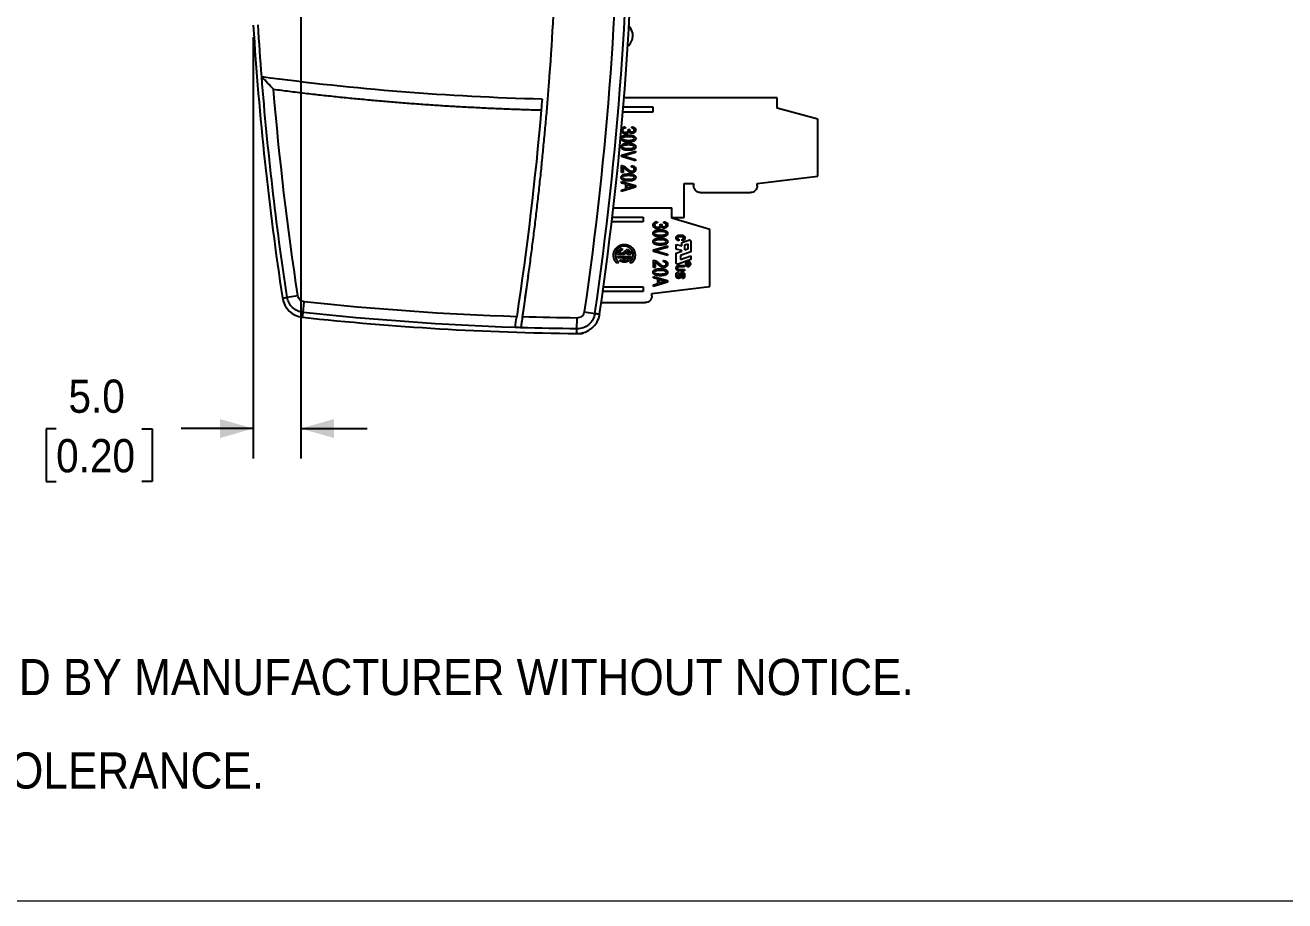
# Model space of a CAD drawing. Header units: millimetres. Extents: x 0 to 432, y 0 to 279.
# Drawn here: x 86.9 to 219.7, y 0 to 92.3 of the extents above; entities that cross this region are included whole.
import ezdxf

# ---------------------------------------------------------------- set-up
doc = ezdxf.new("R2010")
doc.units = ezdxf.units.MM
doc.linetypes.add('SLD-Solid', pattern=[0])
doc.layers.add('DIMENSIONS', color=140, linetype='SLD-Solid', lineweight=25)
doc.layers.add('TEXT', color=140, linetype='SLD-Solid', lineweight=25)
doc.styles.add('SLDTEXTSTYLE0', font='GOTHIC.TTF', dxfattribs={"width": 0.913})
doc.dimstyles.new('SLDDIMSTYLE1', dxfattribs={"dimtxt": 3.5, "dimasz": 3.5, "dimexe": 0.18, "dimexo": 0.0625, "dimgap": 0.875, "dimtad": 0, "dimtih": 1, "dimtoh": 1, "dimdec": 1, "dimrnd": 1e-09, "dimzin": 4, "dimdsep": 46, "dimtxsty": 'SLDTEXTSTYLE0', "dimsah": 1, "dimcen": 0.09, "dimadec": 0, "dimazin": 1, "dimtfac": 1, "dimtdec": 1, "dimtmove": 0, "dimatfit": 3, "dimfxl": 1, "dimfrac": 2, "dimtolj": 1, "dimtzin": 12, "dimarcsym": 0})

# ---------------------------------------------------------------- blocks, each defined once
blk = doc.blocks.new('SW_NOTE_0')
at = {"layer": 'TEXT', "color": 0, "char_height": 3.81, "attachment_point": 1, "style": 'SLDTEXTSTYLE0'}
for s, insert in [('  1. DIMENSIONS CAN BE CHANGED BY MANUFACTURER WITHOUT NOTICE.', (0, -4.99)), ('  2. DIMENSIONS DO NOT IMPLY TOLERANCE.', (0, -14.84))]:
    blk.add_mtext(s, dxfattribs=dict(at, insert=insert))
blk = doc.blocks.new('_D_1')
at = {"layer": 'DIMENSIONS', "color": 140}
for p, q in [((115.99, 93.71), (115.99, 46.6)), ((110.99, 91.01), (110.99, 46.6)), ((90.21, 49.75), (89.15, 49.75)), ((89.15, 49.75), (89.15, 44.19)), ((99.26, 49.75), (100.33, 49.75)), ((100.33, 49.75), (100.33, 44.19)), ((110.99, 49.77), (103.4, 49.77)), ((115.99, 49.77), (122.99, 49.77)), ((89.15, 44.19), (90.21, 44.19)), ((100.33, 44.19), (99.26, 44.19))]:
    blk.add_line(p, q, dxfattribs=at)
for points in [[(110.99, 49.77), (107.49, 50.77), (107.49, 48.77)], [(115.99, 49.77), (119.49, 48.77), (119.49, 50.77)]]:
    blk.add_solid(points, dxfattribs=at)
at = {"layer": 'DIMENSIONS', "color": 140, "char_height": 3.5, "attachment_point": 1, "style": 'SLDTEXTSTYLE0'}
for s, insert in [('5.0', (91.51, 54.93)), ('0.20', (90.21, 48.66))]:
    blk.add_mtext(s, dxfattribs=dict(at, insert=insert))

msp = doc.modelspace()

# ---------------------------------------------------------------- linework, layer by layer
for p, q in [((149.95, 83.66), (153.11, 83.66)), ((166.19, 84.64), (150.04, 84.64)), ((153.11, 83.66), (153.11, 83.12)), ((166.19, 83.54), (166.19, 84.64)), ((153.11, 83.12), (149.9, 83.12)), ((170.49, 82.38), (166.19, 83.54)), ((170.49, 76.38), (170.49, 82.38)), ((150.18, 81.57), (150.21, 81.43)), ((150.5, 81.3), (150.66, 81.29)), ((150.66, 81.29), (150.65, 81.26)), ((150.87, 81.42), (150.9, 81.56)), ((149.78, 78.58), (151.28, 79.02)), ((149.78, 78.43), (149.78, 78.58)), ((151.28, 77.99), (149.78, 78.43)), ((151.28, 78.86), (150.2, 78.56)), ((150.2, 78.44), (151.28, 78.14)), ((151.28, 79.02), (151.28, 78.86)), ((149.78, 76.75), (149.78, 77.49)), ((149.96, 77.3), (149.96, 76.75)), ((150.84, 77.32), (150.86, 77.47)), ((151.28, 78.14), (151.28, 77.99)), ((149.96, 76.75), (149.78, 76.75)), ((149.78, 75.8), (151.28, 75.37)), ((149.78, 75.64), (149.78, 75.8)), ((164.09, 75.59), (170.49, 76.38)), ((150.24, 75.52), (149.78, 75.64)), ((151.28, 75.21), (149.78, 74.75)), ((149.78, 74.91), (150.24, 75.05)), ((149.78, 74.75), (149.78, 74.91)), ((150.24, 75.05), (150.24, 75.52)), ((150.4, 75.09), (150.4, 75.47)), ((150.4, 75.47), (150.84, 75.35)), ((150.82, 75.21), (150.4, 75.09)), ((151.28, 75.37), (151.28, 75.21)), ((156.39, 75.59), (157.39, 75.59)), ((156.39, 72), (156.39, 75.59)), ((157.39, 75.59), (157.39, 75.34)), ((158.09, 74.64), (163.39, 74.64)), ((164.09, 75.34), (164.09, 75.59)), ((148.92, 73.04), (155.09, 73.04)), ((155.09, 71.94), (155.09, 73.04)), ((148.8, 72.06), (152.09, 72.06)), ((152.09, 72.06), (152.09, 71.56)), ((155.09, 72), (156.39, 72)), ((159.09, 70.74), (155.09, 71.94)), ((152.09, 71.56), (148.73, 71.56)), ((153.55, 71.58), (153.58, 71.44)), ((153.87, 71.31), (154.03, 71.29)), ((154.03, 71.29), (154.03, 71.27)), ((154.24, 71.43), (154.27, 71.57)), ((159.09, 64.74), (159.09, 70.74)), ((155.55, 69.15), (156.15, 69.01)), ((155.55, 68.69), (155.55, 69.15)), ((155.84, 70.14), (156.2, 70.14)), ((156.2, 69.99), (155.84, 69.99)), ((155.85, 69.72), (155.85, 69.57)), ((156.15, 69.01), (156.15, 69.26)), ((156.2, 69.57), (156.2, 69.72)), ((156.25, 69.41), (156.88, 69.64)), ((156.47, 69.12), (156.79, 69.23)), ((156.47, 68.58), (156.47, 69.12)), ((156.79, 69.23), (156.79, 68.69)), ((157.09, 69.49), (157.09, 68.41)), ((150.05, 68.13), (149.37, 68.13)), ((149.37, 67.91), (150.81, 67.91)), ((149.99, 67.75), (149.42, 67.75)), ((149.57, 68.27), (149.95, 68.27)), ((149.87, 68.75), (149.87, 68.58)), ((149.95, 68.27), (150.43, 68.67)), ((149.99, 67.46), (149.99, 67.75)), ((150.47, 68.47), (150.05, 68.13)), ((150.15, 67.44), (150.15, 67.75)), ((150.15, 67.75), (150.59, 67.75)), ((150.42, 68.27), (150.64, 68.27)), ((150.42, 68.13), (150.42, 68.27)), ((150.81, 68.13), (150.42, 68.13)), ((153.16, 68.59), (154.66, 69.03)), ((153.16, 68.44), (153.16, 68.59)), ((154.66, 68), (153.16, 68.44)), ((154.66, 68.86), (153.57, 68.57)), ((153.57, 68.45), (154.66, 68.15)), ((154.66, 69.03), (154.66, 68.86)), ((154.66, 68.15), (154.66, 68)), ((156.15, 68.55), (155.55, 68.69)), ((155.55, 68.24), (156.15, 68.46)), ((155.55, 67.24), (155.55, 68.24)), ((157.09, 68.41), (156, 68.01)), ((156, 68.01), (156, 67.6)), ((156, 67.6), (157.09, 67.99)), ((156.15, 68.46), (156.15, 68.55)), ((156.79, 68.69), (156.47, 68.58)), ((157.09, 67.99), (157.09, 67.58)), ((149.49, 67.32), (149.37, 67.17)), ((149.62, 67.47), (149.71, 67.59)), ((150.82, 67.18), (150.7, 67.33)), ((153.16, 66.76), (153.16, 67.5)), ((153.33, 66.76), (153.16, 66.76)), ((153.33, 67.31), (153.33, 66.76)), ((154.21, 67.33), (154.23, 67.47)), ((157.09, 67.58), (155.76, 67.09)), ((155.84, 66.97), (156.44, 66.97)), ((156.44, 66.82), (155.84, 66.82)), ((155.84, 66.55), (156.44, 66.55)), ((156.44, 66.4), (155.84, 66.4)), ((156.44, 66.97), (156.44, 66.82)), ((156.44, 66.55), (156.44, 66.4)), ((156.67, 67.24), (157, 67.24)), ((156.67, 67.2), (156.67, 67.24)), ((156.8, 67.2), (156.67, 67.2)), ((156.67, 67.04), (156.8, 67.14)), ((156.81, 67.1), (156.67, 66.98)), ((156.67, 66.98), (156.67, 67.04)), ((156.8, 67.14), (156.8, 67.2)), ((156.84, 67.13), (156.84, 67.2)), ((156.84, 67.2), (156.96, 67.2)), ((156.96, 67.2), (156.96, 67.13)), ((157, 67.24), (157, 67.13)), ((139.96, 65.91), (139.19, 60.4)), ((153.16, 65.81), (154.66, 65.38)), ((153.16, 65.65), (153.16, 65.81)), ((153.61, 65.52), (153.16, 65.65)), ((154.66, 65.21), (153.16, 64.75)), ((153.16, 64.92), (153.61, 65.05)), ((153.61, 65.05), (153.61, 65.52)), ((153.77, 65.1), (153.77, 65.48)), ((153.77, 65.48), (154.21, 65.36)), ((154.19, 65.22), (153.77, 65.1)), ((154.66, 65.38), (154.66, 65.21)), ((155.56, 65.81), (155.56, 66.07)), ((155.7, 66.01), (155.7, 65.86)), ((155.71, 66.22), (155.79, 66.22)), ((155.79, 66.08), (155.77, 66.08)), ((155.85, 65.59), (155.77, 65.6)), ((155.79, 66.22), (155.79, 66.08)), ((155.79, 65.75), (155.82, 65.74)), ((155.92, 65.79), (156.03, 66.13)), ((156.13, 66.01), (156.02, 65.71)), ((156.16, 66.23), (156.24, 66.23)), ((156.23, 66.05), (156.21, 66.05)), ((156.21, 65.74), (156.23, 65.74)), ((156.21, 65.6), (156.21, 65.74)), ((156.28, 65.6), (156.21, 65.6)), ((156.3, 65.8), (156.3, 65.96)), ((156.44, 66.03), (156.44, 65.76)), ((114.56, 63.6), (115.69, 63.78)), ((152.09, 64.22), (147.83, 64.22)), ((147.9, 64.72), (152.09, 64.72)), ((152.09, 64.72), (152.09, 64.22)), ((152.99, 63.99), (159.09, 64.74)), ((152.99, 63.74), (152.99, 63.99)), ((153.16, 64.75), (153.16, 64.92)), ((116.24, 62), (116.36, 63.13)), ((147.66, 63.04), (152.29, 63.04)), ((145.09, 60.28), (145.11, 61.41)), ((145.87, 62.07), (147, 61.9))]:
    msp.add_line(p, q)
at = {"color": 7, "linetype": 'SLD-Solid', "lineweight": 18}
msp.add_line((0, 0), (431.8, 0), dxfattribs=at)
at = {"flags": 128}
for points in [[(114.07, 63.53), (114.08, 63.53), (114.11, 63.54), (114.15, 63.54), (114.21, 63.55), (114.29, 63.56), (114.37, 63.58), (114.47, 63.59), (114.56, 63.6)], [(116.18, 61.51), (116.18, 61.51), (116.19, 61.54), (116.19, 61.59), (116.2, 61.65), (116.21, 61.73), (116.22, 61.81), (116.23, 61.91), (116.24, 62)], [(147, 61.9), (147.09, 61.89), (147.19, 61.88), (147.27, 61.86), (147.35, 61.85), (147.41, 61.84), (147.45, 61.84), (147.48, 61.83), (147.49, 61.83)], [(145.09, 59.78), (145.09, 59.79), (145.09, 59.82), (145.09, 59.86), (145.09, 59.93), (145.09, 60), (145.09, 60.09), (145.09, 60.18), (145.09, 60.28)]]:
    msp.add_lwpolyline(points, dxfattribs=at)
for centre, radius, start, end in [((-198.83, 112.48), 350, 351.6797, 8.3203), ((435.36, 112.48), 325, 183.5634, 188.6626), ((149.54, 91.18), 1.45, 309.1133, 43.8889), ((116.44, 63.89), 2.4, 188.6626, 263.8179), ((148.49, 359.76), 300, 263.8179, 269.3503), ((145.12, 62.18), 2.4, 269.3503, 351.6797), ((148.49, 359.76), 300, 269.3503, 269.4569)]:
    msp.add_arc(centre, radius, start, end)
for points, knots in [([(139.36, 61.53), (139.45, 62.14), (139.63, 63.34), (139.88, 65.14), (140.13, 66.95), (140.37, 68.76), (140.6, 70.57), (140.82, 72.38), (141.03, 74.19), (141.23, 76), (141.42, 77.82), (141.59, 79.63), (141.77, 81.45), (141.93, 83.26), (142.08, 85.08), (142.5, 90.55), (143.01, 99.68), (143.25, 112.48), (143.01, 125.28), (142.47, 135.02), (141.93, 141.7), (141.6, 145.33), (141.23, 148.96), (140.82, 152.58), (140.37, 156.2), (139.89, 159.82), (139.54, 162.22), (139.36, 163.42)], [0, 0, 0, 0, 0.017839, 0.035675, 0.053508, 0.07134, 0.08917, 0.106999, 0.124827, 0.142656, 0.160485, 0.178316, 0.196147, 0.213981, 0.231818, 0.249658, 0.374826, 0.5, 0.625169, 0.750343, 0.786018, 0.821683, 0.857342, 0.892999, 0.928658, 0.964324, 1, 1, 1, 1]), ([(145.87, 162.89), (148.31, 146.21), (149.54, 129.34), (149.54, 95.62), (148.31, 78.75), (145.87, 62.07)], [0, 0, 0, 0, 0.5, 0.5, 1, 1, 1, 1]), ([(147, 61.9), (149.44, 78.64), (150.67, 95.56), (150.67, 129.4), (149.44, 146.31), (147, 163.05)], [0, 0, 0, 0, 0.5, 0.5, 1, 1, 1, 1]), ([(113.12, 85.53), (113.67, 85.46), (114.77, 85.32), (116.43, 85.12), (118.08, 84.93), (119.74, 84.75), (121.39, 84.58), (123.05, 84.43), (124.71, 84.28), (126.37, 84.14), (128.03, 84.01), (129.69, 83.89), (131.35, 83.78), (133.01, 83.69), (134.67, 83.6), (136.34, 83.52), (138, 83.45), (139.66, 83.39), (140.77, 83.36), (141.33, 83.35)], [0, 0, 0, 0, 0.0588662, 0.1177164, 0.1765528, 0.2353774, 0.2941924, 0.3529999, 0.4118021, 0.470601, 0.529399, 0.5881979, 0.6470001, 0.7058076, 0.7646226, 0.8234472, 0.8822836, 0.9411338, 1, 1, 1, 1]), ([(149.76, 81.22), (149.76, 81.23), (149.76, 81.27), (149.78, 81.33), (149.8, 81.38), (149.83, 81.42), (149.9, 81.49), (150.02, 81.55), (150.12, 81.57), (150.18, 81.57)], [0, 0, 0, 0, 0.093778, 0.183823, 0.273149, 0.364844, 0.461768, 0.715202, 1, 1, 1, 1]), ([(150.23, 80.84), (150.2, 80.84), (150.15, 80.84), (150.08, 80.85), (150.02, 80.87), (149.95, 80.9), (149.87, 80.96), (149.78, 81.06), (149.77, 81.16), (149.76, 81.22)], [0, 0, 0, 0, 0.113204, 0.221181, 0.325711, 0.428751, 0.532344, 0.769782, 1, 1, 1, 1]), ([(150.21, 81.43), (150.17, 81.43), (150.11, 81.42), (150.02, 81.38), (149.96, 81.34), (149.92, 81.28), (149.91, 81.24), (149.91, 81.22)], [0, 0, 0, 0, 0.270556, 0.492457, 0.675485, 0.836664, 1, 1, 1, 1]), ([(149.91, 81.22), (149.91, 81.2), (149.91, 81.17), (149.93, 81.12), (149.96, 81.08), (150.02, 81.04), (150.1, 80.99), (150.18, 80.99), (150.23, 80.98)], [0, 0, 0, 0, 0.109724, 0.217302, 0.32969, 0.453037, 0.71351, 1, 1, 1, 1]), ([(150.23, 80.98), (150.25, 80.98), (150.28, 80.99), (150.34, 81), (150.39, 81.02), (150.45, 81.05), (150.5, 81.11), (150.51, 81.17), (150.52, 81.2)], [0, 0, 0, 0, 0.149473, 0.28835, 0.419979, 0.548279, 0.779143, 1, 1, 1, 1]), ([(150.6, 81.05), (150.59, 81.03), (150.58, 81), (150.55, 80.96), (150.51, 80.92), (150.45, 80.88), (150.36, 80.84), (150.27, 80.84), (150.23, 80.84)], [0, 0, 0, 0, 0.111276, 0.220625, 0.332322, 0.450389, 0.705125, 1, 1, 1, 1]), ([(150.52, 81.2), (150.52, 81.21), (150.52, 81.23), (150.51, 81.27), (150.5, 81.29), (150.5, 81.3)], [0, 0, 0, 0, 0.285554, 0.617552, 1, 1, 1, 1]), ([(150.9, 80.89), (150.88, 80.89), (150.84, 80.89), (150.78, 80.91), (150.72, 80.93), (150.65, 80.98), (150.61, 81.02), (150.6, 81.05)], [0, 0, 0, 0, 0.176236, 0.345994, 0.513184, 0.755393, 1, 1, 1, 1]), ([(150.65, 81.26), (150.66, 81.25), (150.66, 81.22), (150.67, 81.18), (150.69, 81.14), (150.72, 81.1), (150.76, 81.06), (150.83, 81.04), (150.88, 81.03), (150.91, 81.03)], [0, 0, 0, 0, 0.112532, 0.223547, 0.336948, 0.456403, 0.619569, 0.795653, 1, 1, 1, 1]), ([(151.14, 81.22), (151.14, 81.23), (151.14, 81.26), (151.12, 81.29), (151.1, 81.33), (151.06, 81.37), (150.98, 81.4), (150.91, 81.42), (150.87, 81.42)], [0, 0, 0, 0, 0.10439, 0.20516, 0.308079, 0.418581, 0.673493, 1, 1, 1, 1]), ([(150.9, 81.56), (150.93, 81.55), (150.99, 81.55), (151.06, 81.52), (151.13, 81.49), (151.21, 81.44), (151.28, 81.35), (151.29, 81.26), (151.29, 81.22)], [0, 0, 0, 0, 0.156707, 0.299495, 0.430946, 0.554354, 0.777466, 1, 1, 1, 1]), ([(151.29, 81.22), (151.29, 81.21), (151.29, 81.18), (151.28, 81.13), (151.26, 81.08), (151.23, 81.03), (151.18, 80.98), (151.12, 80.94), (151.05, 80.91), (150.98, 80.89), (150.93, 80.89), (150.9, 80.89)], [0, 0, 0, 0, 0.07959, 0.158144, 0.237463, 0.357335, 0.481222, 0.603313, 0.737374, 0.866875, 1, 1, 1, 1]), ([(150.91, 81.03), (150.93, 81.03), (150.97, 81.04), (151.03, 81.05), (151.08, 81.09), (151.13, 81.14), (151.14, 81.19), (151.14, 81.22)], [0, 0, 0, 0, 0.192802, 0.369591, 0.539216, 0.771267, 1, 1, 1, 1]), ([(149.76, 80.34), (149.76, 80.35), (149.76, 80.39), (149.78, 80.44), (149.8, 80.48), (149.83, 80.52), (149.87, 80.56), (149.9, 80.58), (149.91, 80.59)], [0, 0, 0, 0, 0.167924, 0.328076, 0.485894, 0.647054, 0.816895, 1, 1, 1, 1]), ([(150.52, 79.97), (150.46, 79.97), (150.35, 79.97), (150.19, 79.99), (150.06, 80.02), (149.96, 80.06), (149.87, 80.11), (149.81, 80.17), (149.77, 80.25), (149.76, 80.31), (149.76, 80.34)], [0, 0, 0, 0, 0.19588, 0.362523, 0.499584, 0.620448, 0.727174, 0.820778, 0.908755, 1, 1, 1, 1]), ([(149.76, 79.46), (149.76, 79.48), (149.76, 79.51), (149.78, 79.56), (149.8, 79.61), (149.83, 79.65), (149.87, 79.69), (149.9, 79.71), (149.91, 79.72)], [0, 0, 0, 0, 0.167924, 0.328076, 0.485894, 0.647054, 0.816895, 1, 1, 1, 1]), ([(149.91, 80.59), (149.93, 80.6), (149.97, 80.62), (150.04, 80.65), (150.12, 80.67), (150.21, 80.68), (150.31, 80.69), (150.41, 80.7), (150.49, 80.7), (150.52, 80.7)], [0, 0, 0, 0, 0.104689, 0.220478, 0.348618, 0.490033, 0.645409, 0.815267, 1, 1, 1, 1]), ([(149.91, 80.34), (149.91, 80.4), (149.95, 80.45), (150.11, 80.54), (150.28, 80.56), (150.52, 80.56)], [-2, -2, -2, -2, -1, -1, 0, 0, 0, 0]), ([(150.52, 80.11), (150.28, 80.11), (150.11, 80.13), (149.95, 80.22), (149.91, 80.27), (149.91, 80.34)], [-2, -2, -2, -2, -1, -1, 0, 0, 0, 0]), ([(149.91, 79.72), (149.93, 79.73), (149.97, 79.75), (150.04, 79.77), (150.12, 79.8), (150.21, 79.81), (150.31, 79.82), (150.41, 79.83), (150.49, 79.83), (150.52, 79.83)], [0, 0, 0, 0, 0.104689, 0.220478, 0.348618, 0.490033, 0.645409, 0.815267, 1, 1, 1, 1]), ([(149.91, 79.46), (149.91, 79.53), (149.95, 79.58), (150.11, 79.67), (150.28, 79.69), (150.52, 79.69)], [-2, -2, -2, -2, -1, -1, 0, 0, 0, 0]), ([(150.52, 80.7), (150.59, 80.7), (150.7, 80.7), (150.86, 80.68), (150.99, 80.65), (151.09, 80.61), (151.18, 80.56), (151.24, 80.5), (151.28, 80.42), (151.29, 80.36), (151.29, 80.34)], [0, 0, 0, 0, 0.1969591, 0.3640796, 0.5005965, 0.621631, 0.727692, 0.8208864, 0.9087123, 1, 1, 1, 1]), ([(151.29, 80.34), (151.29, 80.32), (151.29, 80.28), (151.27, 80.22), (151.24, 80.18), (151.21, 80.13), (151.16, 80.09), (151.09, 80.06), (151, 80.02), (150.87, 79.99), (150.71, 79.97), (150.59, 79.97), (150.52, 79.97)], [0, 0, 0, 0, 0.061121, 0.119324, 0.177123, 0.237083, 0.301509, 0.372275, 0.487957, 0.621439, 0.786797, 1, 1, 1, 1]), ([(151.14, 80.34), (151.14, 80.27), (151.1, 80.22), (150.94, 80.13), (150.77, 80.11), (150.52, 80.11)], [-2, -2, -2, -2, -1, -1, 0, 0, 0, 0]), ([(150.52, 79.83), (150.59, 79.83), (150.7, 79.83), (150.86, 79.81), (150.99, 79.78), (151.09, 79.74), (151.18, 79.69), (151.24, 79.63), (151.28, 79.55), (151.29, 79.49), (151.29, 79.46)], [0, 0, 0, 0, 0.196959, 0.36408, 0.500597, 0.621631, 0.727692, 0.820886, 0.908712, 1, 1, 1, 1]), ([(150.52, 79.1), (150.46, 79.1), (150.35, 79.1), (150.19, 79.12), (150.06, 79.14), (149.96, 79.18), (149.87, 79.24), (149.81, 79.3), (149.77, 79.38), (149.76, 79.43), (149.76, 79.46)], [0, 0, 0, 0, 0.19588, 0.362523, 0.499584, 0.620448, 0.727174, 0.820778, 0.908755, 1, 1, 1, 1]), ([(150.52, 79.24), (150.28, 79.24), (150.11, 79.26), (149.95, 79.35), (149.91, 79.4), (149.91, 79.46)], [-2, -2, -2, -2, -1, -1, 0, 0, 0, 0]), ([(150.2, 78.56), (150.15, 78.55), (150.07, 78.53), (149.99, 78.51), (149.95, 78.5)], [0, 0, 0, 0, 0.51812, 1, 1, 1, 1]), ([(151.14, 79.47), (151.14, 79.4), (151.1, 79.35), (150.94, 79.26), (150.77, 79.24), (150.52, 79.24)], [-2, -2, -2, -2, -1, -1, 0, 0, 0, 0]), ([(151.29, 79.46), (151.29, 79.44), (151.29, 79.41), (151.27, 79.35), (151.24, 79.3), (151.21, 79.26), (151.16, 79.22), (151.09, 79.18), (151, 79.15), (150.87, 79.12), (150.71, 79.1), (150.59, 79.1), (150.52, 79.1)], [0, 0, 0, 0, 0.061121, 0.119324, 0.177123, 0.237083, 0.301509, 0.372275, 0.487957, 0.621439, 0.786797, 1, 1, 1, 1]), ([(149.78, 77.49), (149.81, 77.49), (149.85, 77.49), (149.89, 77.48), (149.91, 77.48)], [0, 0, 0, 0, 0.504373, 1, 1, 1, 1]), ([(149.91, 77.48), (149.94, 77.47), (149.98, 77.45), (150.05, 77.42), (150.13, 77.38), (150.23, 77.3), (150.3, 77.24), (150.34, 77.2)], [0, 0, 0, 0, 0.13797, 0.280978, 0.430336, 0.6855, 1, 1, 1, 1]), ([(150.25, 77.08), (150.21, 77.12), (150.15, 77.17), (150.07, 77.24), (150.01, 77.27), (149.98, 77.29), (149.96, 77.3)], [0, 0, 0, 0, 0.424415, 0.679939, 0.843184, 1, 1, 1, 1]), ([(150.87, 76.75), (150.85, 76.75), (150.81, 76.75), (150.74, 76.76), (150.67, 76.78), (150.6, 76.81), (150.53, 76.86), (150.41, 76.94), (150.32, 77.02), (150.25, 77.08)], [0, 0, 0, 0, 0.094853, 0.189143, 0.284201, 0.381327, 0.493471, 0.62059, 1, 1, 1, 1]), ([(150.34, 77.2), (150.4, 77.15), (150.5, 77.06), (150.63, 76.97), (150.73, 76.92), (150.81, 76.9), (150.86, 76.89), (150.88, 76.89)], [0, 0, 0, 0, 0.37155, 0.634046, 0.766428, 0.887247, 1, 1, 1, 1]), ([(151.14, 77.1), (151.14, 77.12), (151.14, 77.15), (151.12, 77.19), (151.09, 77.23), (151.05, 77.28), (150.96, 77.32), (150.88, 77.32), (150.84, 77.32)], [0, 0, 0, 0, 0.114453, 0.222456, 0.330462, 0.444923, 0.696148, 1, 1, 1, 1]), ([(150.86, 77.47), (150.89, 77.46), (150.95, 77.46), (151.04, 77.43), (151.12, 77.4), (151.2, 77.35), (151.28, 77.25), (151.29, 77.15), (151.29, 77.1)], [0, 0, 0, 0, 0.1580693, 0.2999897, 0.4286647, 0.5479688, 0.7673278, 1, 1, 1, 1]), ([(151.29, 77.1), (151.29, 77.08), (151.29, 77.04), (151.27, 76.98), (151.25, 76.93), (151.22, 76.88), (151.15, 76.82), (151.04, 76.76), (150.93, 76.75), (150.87, 76.75)], [0, 0, 0, 0, 0.10193, 0.197803, 0.290737, 0.384143, 0.481385, 0.729102, 1, 1, 1, 1]), ([(150.88, 76.89), (150.9, 76.89), (150.93, 76.89), (150.98, 76.9), (151.02, 76.92), (151.08, 76.96), (151.13, 77.01), (151.14, 77.07), (151.14, 77.1)], [0, 0, 0, 0, 0.141258, 0.274232, 0.402479, 0.529947, 0.765495, 1, 1, 1, 1]), ([(149.76, 76.24), (149.76, 76.25), (149.76, 76.29), (149.78, 76.34), (149.8, 76.38), (149.83, 76.42), (149.87, 76.46), (149.9, 76.48), (149.91, 76.49)], [0, 0, 0, 0, 0.167924, 0.328076, 0.485894, 0.647054, 0.816895, 1, 1, 1, 1]), ([(150.52, 75.87), (150.46, 75.87), (150.35, 75.87), (150.19, 75.89), (150.06, 75.92), (149.96, 75.96), (149.87, 76.01), (149.81, 76.07), (149.77, 76.15), (149.76, 76.21), (149.76, 76.24)], [0, 0, 0, 0, 0.19588, 0.362523, 0.499584, 0.620448, 0.727174, 0.820778, 0.908755, 1, 1, 1, 1]), ([(149.91, 76.49), (149.93, 76.5), (149.97, 76.52), (150.04, 76.55), (150.12, 76.57), (150.21, 76.58), (150.31, 76.59), (150.41, 76.6), (150.49, 76.6), (150.52, 76.6)], [0, 0, 0, 0, 0.104689, 0.220478, 0.348618, 0.490033, 0.645409, 0.815267, 1, 1, 1, 1]), ([(149.91, 76.24), (149.91, 76.3), (149.95, 76.35), (150.11, 76.44), (150.28, 76.46), (150.52, 76.46)], [-2, -2, -2, -2, -1, -1, 0, 0, 0, 0]), ([(150.52, 76.01), (150.28, 76.01), (150.11, 76.03), (149.95, 76.12), (149.91, 76.17), (149.91, 76.24)], [-2, -2, -2, -2, -1, -1, 0, 0, 0, 0]), ([(150.52, 76.6), (150.59, 76.6), (150.7, 76.6), (150.86, 76.58), (150.99, 76.56), (151.09, 76.52), (151.18, 76.46), (151.24, 76.4), (151.28, 76.32), (151.29, 76.26), (151.29, 76.24)], [0, 0, 0, 0, 0.196959, 0.36408, 0.500597, 0.621631, 0.727692, 0.820886, 0.908712, 1, 1, 1, 1]), ([(151.29, 76.24), (151.29, 76.22), (151.29, 76.18), (151.27, 76.13), (151.24, 76.08), (151.21, 76.03), (151.16, 75.99), (151.09, 75.96), (151, 75.92), (150.87, 75.89), (150.71, 75.87), (150.59, 75.87), (150.52, 75.87)], [0, 0, 0, 0, 0.061121, 0.119324, 0.177123, 0.237083, 0.301509, 0.372275, 0.487957, 0.621439, 0.786797, 1, 1, 1, 1]), ([(151.14, 76.24), (151.14, 76.17), (151.1, 76.12), (150.94, 76.03), (150.77, 76.01), (150.52, 76.01)], [-2, -2, -2, -2, -1, -1, 0, 0, 0, 0]), ([(158.09, 74.64), (157.91, 74.64), (157.73, 74.72), (157.47, 74.97), (157.39, 75.16), (157.39, 75.34)], [0, 0, 0, 0, 0.5, 0.5, 1, 1, 1, 1]), ([(164.09, 75.34), (164.09, 75.16), (164.02, 74.97), (163.76, 74.72), (163.57, 74.64), (163.39, 74.64)], [0, 0, 0, 0, 0.5, 0.5, 1, 1, 1, 1]), ([(153.13, 71.22), (153.13, 71.24), (153.13, 71.28), (153.15, 71.34), (153.17, 71.39), (153.21, 71.43), (153.27, 71.49), (153.39, 71.56), (153.5, 71.57), (153.55, 71.58)], [0, 0, 0, 0, 0.093778, 0.183823, 0.273149, 0.364844, 0.461768, 0.715202, 1, 1, 1, 1]), ([(153.6, 70.85), (153.57, 70.85), (153.52, 70.85), (153.45, 70.86), (153.39, 70.88), (153.32, 70.91), (153.24, 70.97), (153.15, 71.07), (153.14, 71.17), (153.13, 71.22)], [0, 0, 0, 0, 0.113204, 0.221181, 0.325711, 0.428751, 0.532344, 0.769782, 1, 1, 1, 1]), ([(153.13, 70.34), (153.13, 70.36), (153.13, 70.4), (153.15, 70.45), (153.17, 70.49), (153.2, 70.53), (153.24, 70.57), (153.27, 70.59), (153.28, 70.6)], [0, 0, 0, 0, 0.167924, 0.328076, 0.485894, 0.647054, 0.816895, 1, 1, 1, 1]), ([(153.58, 71.44), (153.54, 71.44), (153.48, 71.43), (153.39, 71.39), (153.33, 71.35), (153.29, 71.29), (153.28, 71.25), (153.28, 71.22)], [0, 0, 0, 0, 0.270556, 0.492457, 0.675485, 0.836664, 1, 1, 1, 1]), ([(153.28, 71.22), (153.28, 71.21), (153.29, 71.18), (153.3, 71.13), (153.33, 71.09), (153.39, 71.04), (153.48, 71), (153.55, 70.99), (153.6, 70.99)], [0, 0, 0, 0, 0.109724, 0.217302, 0.32969, 0.453037, 0.71351, 1, 1, 1, 1]), ([(153.28, 70.6), (153.3, 70.61), (153.34, 70.63), (153.41, 70.66), (153.49, 70.68), (153.58, 70.69), (153.68, 70.7), (153.78, 70.71), (153.86, 70.71), (153.9, 70.71)], [0, 0, 0, 0, 0.104689, 0.220478, 0.348618, 0.490033, 0.645409, 0.815267, 1, 1, 1, 1]), ([(153.28, 70.34), (153.28, 70.41), (153.32, 70.46), (153.48, 70.55), (153.65, 70.57), (153.9, 70.57)], [-2, -2, -2, -2, -1, -1, 0, 0, 0, 0]), ([(153.6, 70.99), (153.62, 70.99), (153.65, 70.99), (153.71, 71.01), (153.76, 71.03), (153.82, 71.06), (153.88, 71.12), (153.88, 71.18), (153.89, 71.21)], [0, 0, 0, 0, 0.149473, 0.28835, 0.419979, 0.548279, 0.779143, 1, 1, 1, 1]), ([(153.97, 71.06), (153.96, 71.04), (153.95, 71.01), (153.92, 70.97), (153.89, 70.93), (153.82, 70.89), (153.73, 70.85), (153.64, 70.85), (153.6, 70.85)], [0, 0, 0, 0, 0.111276, 0.220625, 0.332322, 0.450389, 0.705125, 1, 1, 1, 1]), ([(153.89, 71.21), (153.89, 71.22), (153.89, 71.24), (153.88, 71.27), (153.87, 71.3), (153.87, 71.31)], [0, 0, 0, 0, 0.285554, 0.617552, 1, 1, 1, 1]), ([(153.9, 70.71), (153.96, 70.71), (154.07, 70.71), (154.23, 70.69), (154.36, 70.66), (154.46, 70.62), (154.55, 70.57), (154.62, 70.51), (154.65, 70.43), (154.66, 70.37), (154.66, 70.34)], [0, 0, 0, 0, 0.196959, 0.36408, 0.500597, 0.621631, 0.727692, 0.820886, 0.908712, 1, 1, 1, 1]), ([(154.27, 70.9), (154.25, 70.9), (154.21, 70.9), (154.15, 70.92), (154.09, 70.94), (154.02, 70.98), (153.99, 71.03), (153.97, 71.06)], [0, 0, 0, 0, 0.1762358, 0.3459936, 0.5131836, 0.7553929, 1, 1, 1, 1]), ([(154.03, 71.27), (154.03, 71.26), (154.03, 71.23), (154.04, 71.19), (154.06, 71.15), (154.09, 71.11), (154.13, 71.07), (154.2, 71.05), (154.25, 71.04), (154.28, 71.04)], [0, 0, 0, 0, 0.112532, 0.223547, 0.336948, 0.456403, 0.619569, 0.795653, 1, 1, 1, 1]), ([(154.51, 71.23), (154.51, 71.24), (154.51, 71.27), (154.49, 71.3), (154.47, 71.33), (154.43, 71.38), (154.35, 71.41), (154.28, 71.42), (154.24, 71.43)], [0, 0, 0, 0, 0.10439, 0.20516, 0.308079, 0.418581, 0.673493, 1, 1, 1, 1]), ([(154.27, 71.57), (154.3, 71.56), (154.36, 71.55), (154.43, 71.53), (154.5, 71.5), (154.58, 71.44), (154.65, 71.36), (154.66, 71.27), (154.66, 71.23)], [0, 0, 0, 0, 0.156707, 0.299495, 0.430946, 0.554354, 0.777466, 1, 1, 1, 1]), ([(154.66, 71.23), (154.66, 71.21), (154.66, 71.19), (154.65, 71.14), (154.63, 71.09), (154.6, 71.04), (154.55, 70.99), (154.49, 70.95), (154.42, 70.92), (154.35, 70.9), (154.3, 70.9), (154.27, 70.9)], [0, 0, 0, 0, 0.07959, 0.158144, 0.237463, 0.357335, 0.481222, 0.603313, 0.737374, 0.866875, 1, 1, 1, 1]), ([(154.28, 71.04), (154.3, 71.04), (154.34, 71.05), (154.4, 71.06), (154.45, 71.1), (154.5, 71.15), (154.51, 71.2), (154.51, 71.23)], [0, 0, 0, 0, 0.192802, 0.369591, 0.539216, 0.771267, 1, 1, 1, 1]), ([(149.37, 67.17), (149.35, 67.19), (149.31, 67.22), (149.25, 67.28), (149.19, 67.35), (149.13, 67.44), (149.05, 67.57), (148.97, 67.8), (148.94, 68.09), (149, 68.43), (149.17, 68.74), (149.42, 68.99), (149.74, 69.14), (150.08, 69.2), (150.43, 69.15), (150.75, 68.99), (151.01, 68.75), (151.17, 68.44), (151.24, 68.1), (151.21, 67.81), (151.13, 67.58), (151.05, 67.43), (150.95, 67.29), (150.86, 67.21), (150.82, 67.18)], [0, 0, 0, 0, 0.01532, 0.030566, 0.045823, 0.061179, 0.093199, 0.125316, 0.189253, 0.250217, 0.311182, 0.375119, 0.439056, 0.500021, 0.560985, 0.624923, 0.68886, 0.749824, 0.810789, 0.874726, 0.906746, 0.938863, 0.969407, 1, 1, 1, 1]), ([(153.9, 69.98), (153.83, 69.98), (153.72, 69.98), (153.56, 70), (153.43, 70.02), (153.33, 70.06), (153.24, 70.12), (153.18, 70.18), (153.14, 70.26), (153.13, 70.32), (153.13, 70.34)], [0, 0, 0, 0, 0.19588, 0.362523, 0.499584, 0.620448, 0.727174, 0.820778, 0.908755, 1, 1, 1, 1]), ([(153.13, 69.47), (153.13, 69.49), (153.13, 69.52), (153.15, 69.57), (153.17, 69.62), (153.2, 69.66), (153.24, 69.7), (153.27, 69.72), (153.28, 69.73)], [0, 0, 0, 0, 0.167924, 0.328076, 0.485894, 0.647054, 0.816895, 1, 1, 1, 1]), ([(153.9, 69.11), (153.83, 69.11), (153.72, 69.11), (153.56, 69.12), (153.43, 69.15), (153.33, 69.19), (153.24, 69.24), (153.18, 69.31), (153.14, 69.39), (153.13, 69.44), (153.13, 69.47)], [0, 0, 0, 0, 0.19588, 0.362523, 0.499584, 0.620448, 0.727174, 0.820778, 0.908755, 1, 1, 1, 1]), ([(153.9, 70.12), (153.65, 70.12), (153.49, 70.14), (153.32, 70.23), (153.28, 70.28), (153.28, 70.34)], [-2, -2, -2, -2, -1, -1, 0, 0, 0, 0]), ([(153.28, 69.73), (153.3, 69.74), (153.34, 69.76), (153.41, 69.78), (153.49, 69.8), (153.58, 69.82), (153.68, 69.83), (153.78, 69.84), (153.86, 69.84), (153.9, 69.84)], [0, 0, 0, 0, 0.104689, 0.220478, 0.348618, 0.490033, 0.645409, 0.815267, 1, 1, 1, 1]), ([(153.28, 69.47), (153.28, 69.54), (153.32, 69.59), (153.48, 69.68), (153.65, 69.7), (153.9, 69.7)], [-2, -2, -2, -2, -1, -1, 0, 0, 0, 0]), ([(153.9, 69.25), (153.65, 69.25), (153.49, 69.27), (153.32, 69.36), (153.28, 69.41), (153.28, 69.47)], [-2, -2, -2, -2, -1, -1, 0, 0, 0, 0]), ([(154.51, 70.35), (154.51, 70.28), (154.47, 70.23), (154.31, 70.14), (154.14, 70.12), (153.9, 70.12)], [-2, -2, -2, -2, -1, -1, 0, 0, 0, 0]), ([(154.66, 70.34), (154.66, 70.32), (154.66, 70.29), (154.64, 70.23), (154.62, 70.19), (154.58, 70.14), (154.53, 70.1), (154.46, 70.06), (154.37, 70.03), (154.24, 70), (154.08, 69.98), (153.96, 69.98), (153.9, 69.98)], [0, 0, 0, 0, 0.061121, 0.119324, 0.177123, 0.237083, 0.301509, 0.372275, 0.487957, 0.621439, 0.786797, 1, 1, 1, 1]), ([(153.9, 69.84), (153.96, 69.84), (154.07, 69.84), (154.23, 69.82), (154.36, 69.79), (154.46, 69.75), (154.55, 69.7), (154.62, 69.63), (154.65, 69.56), (154.66, 69.5), (154.66, 69.47)], [0, 0, 0, 0, 0.196959, 0.36408, 0.500597, 0.621631, 0.727692, 0.820886, 0.908712, 1, 1, 1, 1]), ([(154.66, 69.47), (154.66, 69.45), (154.66, 69.41), (154.64, 69.36), (154.62, 69.31), (154.58, 69.27), (154.53, 69.23), (154.46, 69.19), (154.37, 69.16), (154.24, 69.13), (154.08, 69.11), (153.96, 69.11), (153.9, 69.11)], [0, 0, 0, 0, 0.061121, 0.1193242, 0.1771232, 0.2370826, 0.3015093, 0.3722747, 0.4879573, 0.6214385, 0.7867974, 1, 1, 1, 1]), ([(154.51, 69.47), (154.51, 69.41), (154.47, 69.36), (154.31, 69.27), (154.14, 69.25), (153.9, 69.25)], [-2, -2, -2, -2, -1, -1, 0, 0, 0, 0]), ([(155.85, 69.57), (155.84, 69.57), (155.82, 69.57), (155.78, 69.58), (155.72, 69.59), (155.64, 69.64), (155.57, 69.73), (155.54, 69.85), (155.56, 69.96), (155.63, 70.06), (155.71, 70.11), (155.78, 70.14), (155.82, 70.14), (155.84, 70.14)], [0, 0, 0, 0, 0.0415378, 0.0828349, 0.1246253, 0.2518817, 0.3739359, 0.500051, 0.626166, 0.7482202, 0.8754767, 0.9375969, 1, 1, 1, 1]), ([(155.84, 69.99), (155.83, 69.99), (155.8, 69.99), (155.77, 69.98), (155.73, 69.95), (155.7, 69.91), (155.69, 69.85), (155.71, 69.79), (155.74, 69.75), (155.79, 69.72), (155.83, 69.72), (155.85, 69.72)], [0, 0, 0, 0, 0.084534, 0.166334, 0.252225, 0.374738, 0.500353, 0.622872, 0.748488, 0.873483, 1, 1, 1, 1]), ([(156.15, 69.26), (156.15, 69.27), (156.15, 69.29), (156.16, 69.32), (156.18, 69.36), (156.21, 69.39), (156.24, 69.4), (156.25, 69.41)], [0, 0, 0, 0, 0.167329, 0.331784, 0.500465, 0.749473, 1, 1, 1, 1]), ([(156.2, 70.14), (156.22, 70.14), (156.26, 70.14), (156.31, 70.12), (156.36, 70.09), (156.42, 70.05), (156.47, 69.97), (156.49, 69.85), (156.47, 69.74), (156.42, 69.66), (156.36, 69.62), (156.31, 69.59), (156.26, 69.58), (156.22, 69.57), (156.2, 69.57)], [0, 0, 0, 0, 0.063784, 0.1253709, 0.1873494, 0.2522619, 0.3742173, 0.5001139, 0.6260104, 0.7479659, 0.8103253, 0.8756247, 0.9370888, 1, 1, 1, 1]), ([(156.2, 69.72), (156.24, 69.72), (156.27, 69.73), (156.33, 69.78), (156.34, 69.82), (156.34, 69.89), (156.33, 69.93), (156.27, 69.98), (156.24, 70), (156.2, 69.99)], [0, 0, 0, 0, 0.25, 0.25, 0.5, 0.5, 0.75, 0.75, 1, 1, 1, 1]), ([(156.2, 69.72), (156.21, 69.72), (156.24, 69.72), (156.27, 69.73), (156.31, 69.76), (156.34, 69.8), (156.35, 69.86), (156.34, 69.91), (156.3, 69.96), (156.26, 69.99), (156.22, 69.99), (156.2, 69.99)], [0, 0, 0, 0, 0.084407, 0.166319, 0.252078, 0.374662, 0.500331, 0.62292, 0.74859, 0.873538, 1, 1, 1, 1]), ([(156.88, 69.64), (156.9, 69.64), (156.92, 69.65), (156.97, 69.65), (157.03, 69.62), (157.07, 69.58), (157.09, 69.53), (157.09, 69.5), (157.09, 69.49)], [0, 0, 0, 0, 0.124687, 0.250884, 0.499955, 0.749027, 0.873775, 1, 1, 1, 1]), ([(150.7, 67.33), (150.72, 67.35), (150.77, 67.39), (150.83, 67.46), (150.89, 67.55), (150.96, 67.66), (151.02, 67.85), (151.05, 68.09), (150.99, 68.38), (150.85, 68.63), (150.64, 68.83), (150.37, 68.96), (150.09, 69), (149.8, 68.96), (149.54, 68.83), (149.33, 68.62), (149.19, 68.37), (149.13, 68.09), (149.16, 67.84), (149.23, 67.66), (149.3, 67.53), (149.38, 67.41), (149.45, 67.35), (149.49, 67.32)], [0, 0, 0, 0, 0.020399, 0.040722, 0.061173, 0.09318, 0.125305, 0.189238, 0.250208, 0.311178, 0.375112, 0.439045, 0.500015, 0.560985, 0.624919, 0.688852, 0.749822, 0.810792, 0.874725, 0.906733, 0.938857, 0.9694, 1, 1, 1, 1]), ([(149.37, 68.13), (149.38, 68.15), (149.38, 68.21), (149.4, 68.29), (149.44, 68.37), (149.48, 68.44), (149.53, 68.52), (149.6, 68.59), (149.68, 68.66), (149.77, 68.71), (149.84, 68.73), (149.87, 68.75)], [0, 0, 0, 0, 0.100998, 0.200064, 0.298643, 0.398201, 0.500159, 0.626484, 0.75574, 0.877154, 1, 1, 1, 1]), ([(149.87, 68.58), (149.85, 68.57), (149.8, 68.55), (149.74, 68.51), (149.68, 68.45), (149.61, 68.37), (149.58, 68.31), (149.57, 68.27)], [0, 0, 0, 0, 0.166661, 0.332257, 0.500231, 0.749382, 1, 1, 1, 1]), ([(150.81, 67.91), (150.81, 67.89), (150.8, 67.84), (150.77, 67.76), (150.74, 67.69), (150.7, 67.63), (150.63, 67.53), (150.52, 67.42), (150.35, 67.33), (150.16, 67.29), (149.96, 67.3), (149.77, 67.35), (149.67, 67.43), (149.62, 67.47)], [0, 0, 0, 0, 0.050607, 0.100387, 0.149906, 0.19974, 0.250454, 0.375206, 0.500301, 0.625053, 0.750147, 0.874989, 1, 1, 1, 1]), ([(150.43, 68.67), (150.46, 68.66), (150.51, 68.63), (150.58, 68.57), (150.64, 68.51), (150.71, 68.42), (150.78, 68.3), (150.8, 68.18), (150.81, 68.13)], [0, 0, 0, 0, 0.125416, 0.249452, 0.373863, 0.500389, 0.749456, 1, 1, 1, 1]), ([(150.64, 68.27), (150.62, 68.3), (150.59, 68.34), (150.53, 68.41), (150.49, 68.45), (150.47, 68.47)], [0, 0, 0, 0, 0.333823, 0.666177, 1, 1, 1, 1]), ([(153.57, 68.57), (153.52, 68.56), (153.44, 68.54), (153.36, 68.52), (153.32, 68.51)], [0, 0, 0, 0, 0.51812, 1, 1, 1, 1]), ([(149.71, 67.59), (149.73, 67.57), (149.77, 67.54), (149.84, 67.5), (149.92, 67.47), (149.97, 67.46), (149.99, 67.46)], [0, 0, 0, 0, 0.2521757, 0.5, 0.7478243, 1, 1, 1, 1]), ([(153.13, 66.24), (153.13, 66.26), (153.13, 66.3), (153.15, 66.35), (153.17, 66.39), (153.2, 66.43), (153.24, 66.47), (153.27, 66.49), (153.28, 66.5)], [0, 0, 0, 0, 0.167924, 0.328076, 0.485894, 0.647054, 0.816895, 1, 1, 1, 1]), ([(153.16, 67.5), (153.18, 67.5), (153.22, 67.5), (153.26, 67.49), (153.28, 67.48)], [0, 0, 0, 0, 0.504373, 1, 1, 1, 1]), ([(153.28, 67.48), (153.31, 67.48), (153.35, 67.46), (153.42, 67.43), (153.5, 67.39), (153.6, 67.31), (153.67, 67.25), (153.71, 67.21)], [0, 0, 0, 0, 0.13797, 0.280978, 0.430336, 0.6855, 1, 1, 1, 1]), ([(153.28, 66.5), (153.3, 66.51), (153.34, 66.53), (153.41, 66.56), (153.49, 66.58), (153.58, 66.59), (153.68, 66.6), (153.78, 66.61), (153.86, 66.61), (153.9, 66.61)], [0, 0, 0, 0, 0.104689, 0.220478, 0.348618, 0.490033, 0.645409, 0.815267, 1, 1, 1, 1]), ([(153.28, 66.24), (153.28, 66.31), (153.32, 66.36), (153.48, 66.45), (153.65, 66.47), (153.9, 66.47)], [-2, -2, -2, -2, -1, -1, 0, 0, 0, 0]), ([(153.62, 67.09), (153.58, 67.13), (153.52, 67.18), (153.44, 67.24), (153.38, 67.28), (153.35, 67.3), (153.33, 67.31)], [0, 0, 0, 0, 0.424415, 0.679939, 0.843184, 1, 1, 1, 1]), ([(154.24, 66.76), (154.22, 66.76), (154.18, 66.76), (154.11, 66.77), (154.04, 66.79), (153.97, 66.82), (153.9, 66.86), (153.78, 66.95), (153.69, 67.03), (153.62, 67.09)], [0, 0, 0, 0, 0.094853, 0.189143, 0.284201, 0.381327, 0.493471, 0.62059, 1, 1, 1, 1]), ([(153.71, 67.21), (153.77, 67.16), (153.87, 67.07), (154, 66.98), (154.1, 66.93), (154.18, 66.9), (154.23, 66.9), (154.25, 66.9)], [0, 0, 0, 0, 0.37155, 0.634046, 0.766428, 0.887247, 1, 1, 1, 1]), ([(153.9, 66.61), (153.96, 66.61), (154.07, 66.61), (154.23, 66.59), (154.36, 66.56), (154.46, 66.52), (154.55, 66.47), (154.62, 66.41), (154.65, 66.33), (154.66, 66.27), (154.66, 66.24)], [0, 0, 0, 0, 0.1969591, 0.3640796, 0.5005965, 0.621631, 0.727692, 0.8208864, 0.9087123, 1, 1, 1, 1]), ([(154.51, 67.11), (154.51, 67.13), (154.51, 67.16), (154.49, 67.2), (154.46, 67.24), (154.42, 67.29), (154.33, 67.33), (154.25, 67.33), (154.21, 67.33)], [0, 0, 0, 0, 0.114453, 0.222456, 0.330462, 0.444923, 0.696148, 1, 1, 1, 1]), ([(154.23, 67.47), (154.26, 67.47), (154.32, 67.46), (154.41, 67.44), (154.49, 67.41), (154.57, 67.36), (154.65, 67.26), (154.66, 67.16), (154.66, 67.11)], [0, 0, 0, 0, 0.158069, 0.29999, 0.428665, 0.547969, 0.767328, 1, 1, 1, 1]), ([(154.66, 67.11), (154.66, 67.09), (154.66, 67.05), (154.64, 66.99), (154.62, 66.94), (154.59, 66.89), (154.52, 66.83), (154.41, 66.77), (154.3, 66.76), (154.24, 66.76)], [0, 0, 0, 0, 0.10193, 0.197803, 0.290737, 0.384143, 0.481385, 0.729102, 1, 1, 1, 1]), ([(154.25, 66.9), (154.27, 66.9), (154.3, 66.9), (154.35, 66.91), (154.39, 66.93), (154.45, 66.97), (154.5, 67.02), (154.51, 67.08), (154.51, 67.11)], [0, 0, 0, 0, 0.1412577, 0.2742325, 0.4024788, 0.5299474, 0.765495, 1, 1, 1, 1]), ([(155.76, 67.09), (155.74, 67.09), (155.72, 67.08), (155.67, 67.09), (155.61, 67.11), (155.57, 67.16), (155.55, 67.2), (155.55, 67.23), (155.55, 67.24)], [0, 0, 0, 0, 0.124687, 0.250884, 0.499955, 0.749027, 0.873775, 1, 1, 1, 1]), ([(155.84, 66.4), (155.82, 66.4), (155.79, 66.4), (155.71, 66.43), (155.63, 66.48), (155.57, 66.58), (155.55, 66.69), (155.57, 66.79), (155.63, 66.89), (155.71, 66.94), (155.79, 66.97), (155.82, 66.97), (155.84, 66.97)], [0, 0, 0, 0, 0.0600828, 0.1204624, 0.2502667, 0.380071, 0.4999946, 0.6199182, 0.7497225, 0.8795269, 0.9396163, 1, 1, 1, 1]), ([(155.84, 66.97), (155.82, 66.97), (155.79, 66.97), (155.71, 66.94), (155.63, 66.89), (155.57, 66.79), (155.55, 66.69), (155.57, 66.58), (155.63, 66.48), (155.71, 66.43), (155.79, 66.4), (155.82, 66.4), (155.84, 66.4)], [0, 0, 0, 0, 0.060083, 0.120462, 0.250267, 0.380071, 0.499995, 0.619918, 0.749723, 0.879527, 0.939616, 1, 1, 1, 1]), ([(155.84, 66.82), (155.83, 66.82), (155.8, 66.82), (155.77, 66.81), (155.74, 66.78), (155.71, 66.74), (155.7, 66.69), (155.71, 66.63), (155.74, 66.59), (155.78, 66.55), (155.82, 66.55), (155.84, 66.55)], [0, 0, 0, 0, 0.083794, 0.165324, 0.250532, 0.373947, 0.500327, 0.623718, 0.750083, 0.87425, 1, 1, 1, 1]), ([(155.84, 66.82), (155.8, 66.82), (155.77, 66.81), (155.72, 66.76), (155.7, 66.72), (155.7, 66.65), (155.72, 66.61), (155.77, 66.56), (155.8, 66.55), (155.84, 66.55)], [0, 0, 0, 0, 0.25, 0.25, 0.5, 0.5, 0.75, 0.75, 1, 1, 1, 1]), ([(156.82, 66.86), (156.79, 66.86), (156.71, 66.87), (156.62, 66.93), (156.56, 67.03), (156.54, 67.13), (156.56, 67.24), (156.62, 67.34), (156.71, 67.4), (156.82, 67.42), (156.93, 67.4), (157.02, 67.34), (157.08, 67.24), (157.1, 67.13), (157.08, 67.03), (157.02, 66.93), (156.93, 66.87), (156.85, 66.86), (156.82, 66.86)], [0, 0, 0, 0, 0.0600271, 0.125, 0.1899729, 0.25, 0.3100271, 0.375, 0.4399729, 0.5, 0.5600271, 0.625, 0.6899729, 0.75, 0.8100271, 0.875, 0.9399729, 1, 1, 1, 1]), ([(156.82, 66.89), (156.76, 66.89), (156.69, 66.92), (156.61, 67.01), (156.58, 67.07), (156.58, 67.2), (156.61, 67.26), (156.69, 67.35), (156.76, 67.37), (156.88, 67.37), (156.95, 67.35), (157.03, 67.26), (157.06, 67.2), (157.06, 67.07), (157.03, 67.01), (156.95, 66.92), (156.88, 66.89), (156.82, 66.89)], [0, 0, 0, 0, 0.125, 0.125, 0.25, 0.25, 0.375, 0.375, 0.5, 0.5, 0.625, 0.625, 0.75, 0.75, 0.875, 0.875, 1, 1, 1, 1]), ([(157, 67.13), (157, 67.12), (157, 67.11), (156.99, 67.09), (156.97, 67.06), (156.92, 67.03), (156.86, 67.04), (156.82, 67.07), (156.81, 67.09), (156.81, 67.1)], [0, 0, 0, 0, 0.084258, 0.166842, 0.252498, 0.500252, 0.748006, 0.873223, 1, 1, 1, 1]), ([(156.96, 67.13), (156.96, 67.1), (156.93, 67.07), (156.87, 67.07), (156.84, 67.1), (156.84, 67.13)], [0, 0, 0, 0, 0.5, 0.5, 1, 1, 1, 1]), ([(153.9, 65.88), (153.83, 65.88), (153.72, 65.88), (153.56, 65.9), (153.43, 65.92), (153.33, 65.96), (153.24, 66.02), (153.18, 66.08), (153.14, 66.16), (153.13, 66.22), (153.13, 66.24)], [0, 0, 0, 0, 0.19588, 0.362523, 0.499584, 0.620448, 0.727174, 0.820778, 0.908755, 1, 1, 1, 1]), ([(153.9, 66.02), (153.65, 66.02), (153.49, 66.04), (153.32, 66.13), (153.28, 66.18), (153.28, 66.24)], [-2, -2, -2, -2, -1, -1, 0, 0, 0, 0]), ([(154.51, 66.25), (154.51, 66.18), (154.47, 66.13), (154.31, 66.04), (154.14, 66.02), (153.9, 66.02)], [-2, -2, -2, -2, -1, -1, 0, 0, 0, 0]), ([(154.66, 66.24), (154.66, 66.22), (154.66, 66.19), (154.64, 66.13), (154.62, 66.09), (154.58, 66.04), (154.53, 66), (154.46, 65.97), (154.37, 65.93), (154.24, 65.9), (154.08, 65.88), (153.96, 65.88), (153.9, 65.88)], [0, 0, 0, 0, 0.061121, 0.119324, 0.177123, 0.237083, 0.301509, 0.372275, 0.487957, 0.621439, 0.786797, 1, 1, 1, 1]), ([(155.56, 66.07), (155.56, 66.08), (155.56, 66.11), (155.58, 66.15), (155.6, 66.18), (155.65, 66.22), (155.69, 66.22), (155.71, 66.22)], [0, 0, 0, 0, 0.168285, 0.33119, 0.500775, 0.749652, 1, 1, 1, 1]), ([(155.77, 65.6), (155.76, 65.6), (155.73, 65.6), (155.69, 65.61), (155.65, 65.63), (155.61, 65.67), (155.57, 65.73), (155.56, 65.78), (155.56, 65.81)], [0, 0, 0, 0, 0.127148, 0.249738, 0.372735, 0.501056, 0.749735, 1, 1, 1, 1]), ([(155.77, 66.08), (155.76, 66.08), (155.74, 66.07), (155.72, 66.06), (155.71, 66.04), (155.7, 66.02), (155.7, 66.01)], [0, 0, 0, 0, 0.248354, 0.499742, 0.748383, 1, 1, 1, 1]), ([(155.7, 65.86), (155.7, 65.85), (155.7, 65.84), (155.71, 65.81), (155.73, 65.79), (155.75, 65.76), (155.78, 65.75), (155.79, 65.75)], [0, 0, 0, 0, 0.16688, 0.330995, 0.500448, 0.74879, 1, 1, 1, 1]), ([(155.82, 65.74), (155.83, 65.74), (155.84, 65.74), (155.86, 65.74), (155.88, 65.75), (155.91, 65.77), (155.91, 65.78), (155.92, 65.79)], [0, 0, 0, 0, 0.1674006, 0.3305609, 0.5005962, 0.7488228, 1, 1, 1, 1]), ([(156.02, 65.71), (156.02, 65.7), (156.01, 65.68), (155.99, 65.65), (155.95, 65.62), (155.91, 65.6), (155.87, 65.6), (155.85, 65.59)], [0, 0, 0, 0, 0.167378, 0.331749, 0.500482, 0.749479, 1, 1, 1, 1]), ([(156.03, 66.13), (156.03, 66.14), (156.04, 66.16), (156.06, 66.18), (156.08, 66.2), (156.12, 66.22), (156.15, 66.22), (156.16, 66.23)], [0, 0, 0, 0, 0.167413, 0.331723, 0.500494, 0.749484, 1, 1, 1, 1]), ([(156.21, 66.05), (156.2, 66.05), (156.19, 66.06), (156.16, 66.05), (156.14, 66.03), (156.13, 66.02), (156.13, 66.01)], [0, 0, 0, 0, 0.2483825, 0.4997688, 0.7484108, 1, 1, 1, 1]), ([(156.3, 65.96), (156.3, 65.97), (156.29, 65.99), (156.28, 66.01), (156.26, 66.04), (156.24, 66.04), (156.23, 66.05)], [0, 0, 0, 0, 0.248452, 0.499833, 0.748481, 1, 1, 1, 1]), ([(156.23, 65.74), (156.24, 65.74), (156.26, 65.74), (156.28, 65.76), (156.29, 65.78), (156.29, 65.8), (156.3, 65.8)], [0, 0, 0, 0, 0.250273, 0.499753, 0.746473, 1, 1, 1, 1]), ([(156.24, 66.23), (156.25, 66.22), (156.28, 66.22), (156.32, 66.21), (156.35, 66.19), (156.39, 66.16), (156.43, 66.11), (156.44, 66.05), (156.44, 66.03)], [0, 0, 0, 0, 0.1272, 0.249746, 0.3727, 0.501075, 0.749743, 1, 1, 1, 1]), ([(156.44, 65.76), (156.44, 65.74), (156.44, 65.71), (156.42, 65.68), (156.39, 65.64), (156.35, 65.6), (156.3, 65.6), (156.28, 65.6)], [0, 0, 0, 0, 0.168224, 0.331134, 0.500763, 0.749586, 1, 1, 1, 1]), ([(116.36, 63.13), (116.19, 63.15), (116.03, 63.22), (115.79, 63.45), (115.71, 63.61), (115.69, 63.78)], [0, 0, 0, 0, 0.5, 0.5, 1, 1, 1, 1]), ([(152.99, 63.74), (152.99, 63.56), (152.92, 63.37), (152.66, 63.12), (152.47, 63.04), (152.29, 63.04)], [0, 0, 0, 0, 0.5, 0.5, 1, 1, 1, 1]), ([(116.24, 62), (115.82, 62.05), (115.43, 62.23), (114.83, 62.81), (114.63, 63.19), (114.56, 63.6)], [0, 0, 0, 0, 0.5, 0.5, 1, 1, 1, 1]), ([(147, 61.9), (146.93, 61.45), (146.7, 61.03), (146, 60.44), (145.55, 60.27), (145.09, 60.28)], [0, 0, 0, 0, 0.5, 0.5, 1, 1, 1, 1]), ([(145.87, 62.07), (145.85, 61.89), (145.75, 61.72), (145.47, 61.48), (145.29, 61.41), (145.11, 61.41)], [0, 0, 0, 0, 0.5, 0.5, 1, 1, 1, 1]), ([(145.79, 59.88), (145.79, 59.87), (145.78, 59.85), (145.76, 59.82), (145.73, 59.8), (145.7, 59.78), (145.67, 59.77), (145.65, 59.77), (145.65, 59.77)], [0, 0, 0, 0, 0.134818, 0.287016, 0.458976, 0.677833, 0.991556, 1, 1, 1, 1])]:
    msp.add_open_spline(points, degree=3, knots=knots)
for points in [[(111.88, 86.83), (111.73, 88.69), (111.61, 90.44), (111.49, 92.3)], [(113.12, 85.53), (112.71, 85.96), (112.29, 86.4), (111.88, 86.83)], [(141.42, 84.48), (131.54, 84.73), (121.67, 85.52), (111.88, 86.83)], [(114.56, 63.6), (113.39, 71.33), (112.49, 79.05), (111.88, 86.83)], [(115.69, 63.78), (114.59, 70.99), (113.73, 78.25), (113.12, 85.53)], [(141.42, 84.48), (141.39, 84.1), (141.36, 83.72), (141.33, 83.35)], [(141.33, 83.35), (140.71, 76.06), (139.85, 68.79), (138.75, 61.55)], [(150.52, 80.56), (150.77, 80.56), (150.94, 80.54), (151.03, 80.49)], [(150.52, 79.69), (150.77, 79.69), (150.94, 79.66), (151.03, 79.62)], [(151.03, 80.49), (151.1, 80.45), (151.14, 80.4), (151.14, 80.34)], [(149.95, 78.5), (149.99, 78.49), (150.07, 78.48), (150.15, 78.46), (150.2, 78.44)], [(151.03, 79.62), (151.1, 79.58), (151.14, 79.53), (151.14, 79.47)], [(150.52, 76.46), (150.77, 76.46), (150.94, 76.44), (151.03, 76.39)], [(151.03, 76.39), (151.1, 76.35), (151.14, 76.3), (151.14, 76.24)], [(151.13, 75.29), (151.05, 75.27), (150.94, 75.24), (150.82, 75.21)], [(150.84, 75.35), (150.94, 75.32), (151.03, 75.3), (151.13, 75.29)], [(153.9, 70.57), (154.14, 70.57), (154.31, 70.55), (154.4, 70.5)], [(154.4, 70.5), (154.47, 70.46), (154.51, 70.41), (154.51, 70.35)], [(153.9, 69.7), (154.14, 69.7), (154.31, 69.67), (154.4, 69.63)], [(154.4, 69.63), (154.47, 69.59), (154.51, 69.54), (154.51, 69.47)], [(149.42, 67.75), (149.41, 67.78), (149.39, 67.83), (149.38, 67.89), (149.37, 67.91)], [(150.59, 67.75), (150.5, 67.59), (150.33, 67.48), (150.15, 67.44)], [(153.32, 68.51), (153.36, 68.5), (153.44, 68.49), (153.53, 68.46), (153.57, 68.45)], [(153.9, 66.47), (154.14, 66.47), (154.31, 66.45), (154.4, 66.4)], [(154.4, 66.4), (154.47, 66.36), (154.51, 66.31), (154.51, 66.25)], [(154.5, 65.3), (154.42, 65.28), (154.31, 65.25), (154.19, 65.22)], [(154.21, 65.36), (154.31, 65.33), (154.4, 65.31), (154.5, 65.3)], [(138.75, 61.55), (131.27, 61.8), (123.8, 62.32), (116.36, 63.13)], [(138.58, 60.42), (131.1, 60.67), (123.68, 61.2), (116.24, 62)], [(138.58, 60.42), (138.64, 60.8), (138.7, 61.18), (138.75, 61.55)], [(139.36, 61.53), (139.3, 61.16), (139.24, 60.78), (139.19, 60.4)], [(145.11, 61.41), (143.19, 61.44), (141.27, 61.48), (139.36, 61.53)], [(139.19, 60.4), (138.95, 60.41), (138.82, 60.42), (138.58, 60.42)], [(145.09, 60.28), (143.09, 60.3), (141.19, 60.34), (139.19, 60.4)]]:
    msp.add_open_spline(points, degree=3)

# ---------------------------------------------------------------- block references
at = {"layer": 'TEXT', "color": 140}
msp.add_blockref('SW_NOTE_0', (9.26, 30.48), dxfattribs=at)

# ---------------------------------------------------------------- dimensions: what is measured, and where the dimension line sits
at = {"layer": 'DIMENSIONS', "color": 140}
dim = msp.add_linear_dim(base=(110.99, 49.77), p1=(115.99, 94.98), p2=(110.99, 92.28), dimstyle='SLDDIMSTYLE1', dxfattribs=at)
dim.commit()
dim.dimension.update_dxf_attribs({"geometry": '_D_1', "text_midpoint": (94.74, 49.77), "dimtype": 160})

doc.saveas('drawing.dxf')
